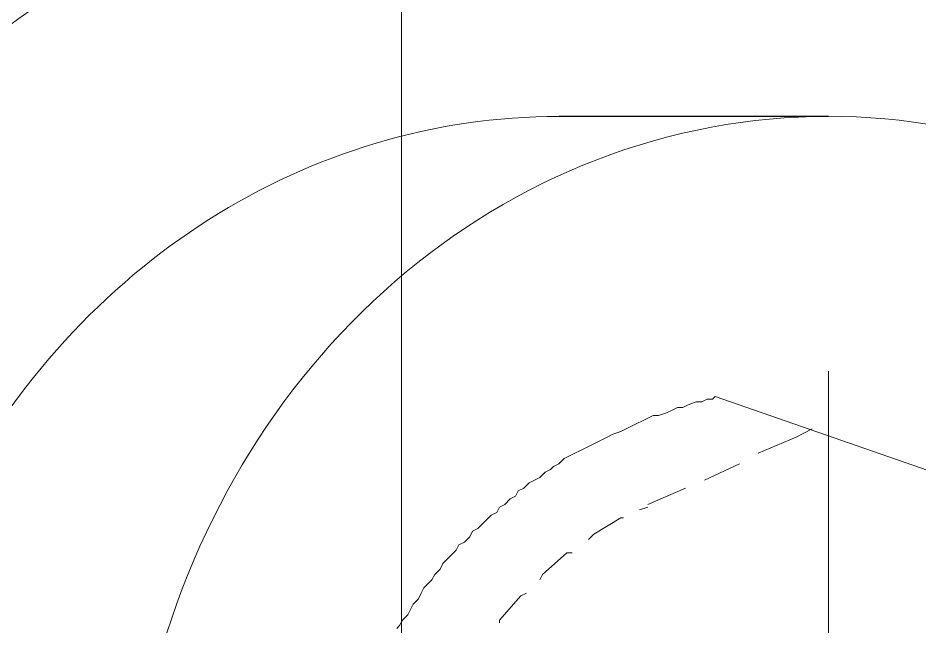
# Model space of a CAD drawing. Header units: millimetres. Extents: x 89051 to 218395, y -330386 to -125649.
# Drawn here: x 92817.73 to 92858.2, y -127009.4 to -126982.05 of the extents above; entities that cross this region are included whole.
import ezdxf

# ---------------------------------------------------------------- set-up
doc = ezdxf.new("R2010")
doc.units = ezdxf.units.MM
doc.header["$LTSCALE"] = 13
for name, pattern in [('1 实线', [0]), ('ACAD_ISO04W100', [30, 24, -3, 0, -3]), ('CENTER', [50.8, 31.75, -6.35, 6.35, -6.35])]:
    doc.linetypes.add(name, pattern=pattern)
doc.layers.get('0').update_dxf_attribs({"color": 1, "linetype": 'CENTER'})
doc.layers.add('C00-00-00', color=7, linetype='Continuous')
doc.layers.add('粗实线', color=4, linetype='Continuous')
doc.layers.add('标注、文本', color=3, linetype='Continuous', lineweight=25)

msp = doc.modelspace()

# ---------------------------------------------------------------- linework, layer by layer
at = {"color": 7, "linetype": '1 实线', "lineweight": 0, "extrusion": (0, 0, -1)}
for centre, major_axis, ratio, start_param, end_param in [((92838.864, -127021.077), (0, 45.983), 0.866025, 2.304713, 7.120065), ((92834.931, -127021.077), (0, 45.983), 0.866025, 3.141593, 6.283185), ((92854.094, -127021.077), (0, -34.608), 0.908418, 5.225125, 10.48821), ((92842.01, -127021.077), (0, -34.608), 0.908418, 6.283185, 9.424778)]:
    msp.add_ellipse(centre, major_axis=major_axis, ratio=ratio, start_param=start_param, end_param=end_param, dxfattribs=at)
at = {"layer": 'C00-00-00', "lineweight": 15}
for points in [[(92834.733, -127009.461), (92834.854, -127009.34), (92834.975, -127009.098), (92835.217, -127008.856), (92835.338, -127008.614), (92835.459, -127008.372), (92835.701, -127008.129), (92835.822, -127007.887), (92835.943, -127007.645), (92836.185, -127007.403), (92836.306, -127007.282), (92836.427, -127007.04), (92836.669, -127006.798), (92836.79, -127006.556), (92837.032, -127006.314), (92837.153, -127006.193), (92837.395, -127005.951), (92837.516, -127005.709), (92837.758, -127005.588), (92838, -127005.346), (92838.121, -127005.104), (92838.363, -127004.983), (92838.605, -127004.741), (92838.726, -127004.62), (92838.968, -127004.378), (92839.21, -127004.257), (92839.331, -127004.015), (92839.573, -127003.894), (92839.815, -127003.652), (92840.057, -127003.531), (92840.178, -127003.289), (92840.42, -127003.168), (92840.662, -127002.926), (92840.904, -127002.805), (92841.146, -127002.684), (92841.388, -127002.442), (92841.63, -127002.321), (92841.751, -127002.2), (92841.994, -127002.079), (92842.236, -127001.837), (92842.478, -127001.716), (92842.72, -127001.595), (92842.962, -127001.474), (92843.204, -127001.353), (92843.446, -127001.232), (92843.688, -127001.111), (92843.93, -127000.99), (92844.172, -127000.869), (92844.414, -127000.748), (92844.777, -127000.627), (92845.019, -127000.506), (92845.261, -127000.385), (92845.503, -127000.264), (92845.745, -127000.143), (92845.987, -127000.022), (92846.229, -126999.901), (92846.471, -126999.901), (92846.834, -126999.78), (92847.076, -126999.659), (92847.318, -126999.538), (92847.56, -126999.538), (92847.802, -126999.417), (92848.165, -126999.296), (92848.407, -126999.296), (92848.649, -126999.175), (92848.891, -126999.175), (92849.012, -126999.054)], [(92849.012, -126999.054), (92872.003, -127007.04)], [(92850.948, -127001.595), (92852.642, -127000.869)], [(92852.642, -127000.869), (92853.368, -127000.506)], [(92848.528, -127002.805), (92850.101, -127002.079)], [(92845.987, -127003.894), (92847.681, -127003.168)], [(92845.624, -127004.136), (92845.987, -127004.015)], [(92843.567, -127005.225), (92844.777, -127004.499)], [(92844.777, -127004.499), (92844.898, -127004.499)], [(92843.325, -127005.467), (92843.567, -127005.225)], [(92841.267, -127007.04), (92842.357, -127006.072)], [(92842.357, -127006.072), (92842.599, -127006.072)], [(92841.146, -127007.282), (92841.267, -127007.04)], [(92839.331, -127009.098), (92840.299, -127008.008)], [(92840.299, -127008.008), (92840.541, -127007.887)], [(92839.331, -127009.219), (92839.331, -127009.098)]]:
    msp.add_lwpolyline(points, dxfattribs=at)
at = {"layer": '标注、文本', "color": 1, "linetype": 'ACAD_ISO04W100', "lineweight": 15}
for p, q in [((92834.931, -127080.467), (92834.931, -126961.688)), ((92854.094, -127044.24), (92854.094, -126997.915))]:
    msp.add_line(p, q, dxfattribs=at)
at = {"layer": '粗实线', "ltscale": 2}
msp.add_line((92854.094, -126986.469), (92842.01, -126986.469), dxfattribs=at)

doc.saveas('drawing.dxf')
